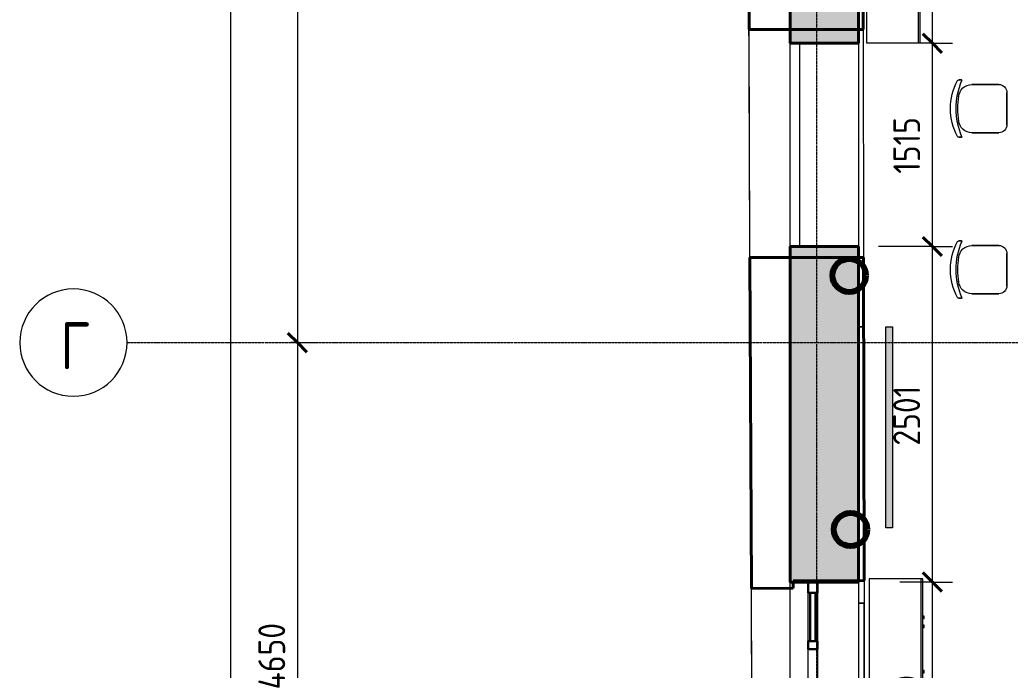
# Model space of a CAD drawing. Header units: millimetres. Extents: x -11886 to 68941, y -8130 to 45506.
# Drawn here: x -11886 to -4499, y 10815 to 15663 of the extents above; entities that cross this region are included whole.
import ezdxf

# ---------------------------------------------------------------- set-up
doc = ezdxf.new("R2010")
doc.units = ezdxf.units.MM
doc.linetypes.add('ADSK_Линия сетки', pattern=[25, 20, -2.5, 0, -2.5])
for name, color, linetype, lineweight in [('Витраж', 7, 'Continuous', 18), ('Оси', 7, 'Continuous', 9), ('Панели витража', 7, 'Continuous', 18), ('Перекрытие', 7, 'Continuous', 18), ('Размеры', 7, 'Continuous', 9), ('Размеры-100', 7, 'Continuous', 9), ('Стены', 7, 'Continuous', 18), ('Стены наружные', 7, 'Continuous', 18), ('стояки', 7, 'Continuous', 9)]:
    doc.layers.add(name, color=color, linetype=linetype, lineweight=lineweight)
for name, color, linetype, lineweight, true_color in [('планы со стояками отопление_dwg', 7, 'Continuous', 9, 0x767676), ('Стены разрез', 7, 'Continuous', 40, 0xbb5389), ('ТХ', 5, 'Continuous', 9, 0x0000ff), ('ТХ 1 этаж_dwg', 7, 'Continuous', 9, 0x767676)]:
    doc.layers.add(name, color=color, linetype=linetype, lineweight=lineweight, true_color=true_color)
doc.styles.add('GOST Common', font='GOST_Common.ttf', dxfattribs={"width": 0.9, "height": 350})
doc.styles.add('GOST Common_1', font='GOST_Common.ttf', dxfattribs={"width": 0.9, "height": 200})
doc.dimstyles.new('ADSK_Основной_2_мм_Округление_до_1_мм', dxfattribs={"dimscale": 304.8, "dimtxt": 201.142999, "dimasz": 0.463911, "dimexe": 0.492126, "dimexo": 0.492126, "dimgap": 0.098425, "dimtad": 1, "dimdec": 0, "dimdsep": 46, "dimtxsty": 'GOST Common_1', "dimblk1": 'OBLIQUE', "dimblk2": 'OBLIQUE', "dimsah": 1, "dimcen": 0.09, "dimdle": 0.492126, "dimazin": 2, "dimtfac": 1, "dimtdec": 4, "dimtix": 1, "dimtmove": 0, "dimatfit": 3, "dimfxl": 1, "dimtvp": 1, "dimtolj": 1, "dimtzin": 0, "dimlwd": 20, "dimlwe": 20, "dimarcsym": 2})

# ---------------------------------------------------------------- blocks, each defined once
blk = doc.blocks.new('Существующие стены 1 эт - Существующие стены 1 эт-653793-01 План 1-го этажа кладочный')
at = {"layer": 'Стены', "color": 243, "true_color": 0xbb5389}
for p, q in [((-6415.7, 8287.6), (-6451.6, 16714.6)), ((-6439.6, 13891.3), (-6446.8, 15591.3)), ((-6141, 15591.3), (-6446.8, 15591.3)), ((-5594.2, 15591.3), (-5631, 15591.3)), ((-5594.2, 15591.3), (-5591.8, 13891.3)), ((-6439.6, 13891.3), (-6141, 13891.3)), ((-5631, 13891.3), (-5591.8, 13891.3)), ((-5631, 13374.6), (-5591.1, 13374.6)), ((-5591.1, 13374.6), (-5631, 13374.6)), ((-5589.1, 11975.7), (-5591.1, 13374.6)), ((-5591.1, 13374.6), (-5589.1, 11975.7)), ((-5589.1, 11975.7), (-5631, 11975.6)), ((-5631, 11975.6), (-5589.1, 11975.7)), ((-6118.3, 11471.9), (-6118.2, 11426.2)), ((-5588.4, 11482.6), (-5631, 11482.5)), ((-5588.4, 11482.6), (-5585.8, 9652.7)), ((-6118.2, 11426.2), (-6429.1, 11424.9)), ((-6421.8, 9720.5), (-6429.1, 11424.9)), ((-5631, 11315.6), (-5588.2, 11315.6)), ((-5588.2, 11315.6), (-5631, 11315.6)), ((-5586, 9834.1), (-5588.2, 11315.6)), ((-5588.2, 11315.6), (-5586, 9834.1))]:
    blk.add_line(p, q, dxfattribs=at)
at = {"layer": 'Стены разрез'}
for p, q in [((-5597.7, 18014.6), (-5594.2, 15591.3)), ((-6451.6, 16714.6), (-6446.8, 15591.3)), ((-6446.8, 15591.3), (-5594.2, 15591.3)), ((-6429.1, 11424.9), (-6439.6, 13891.3)), ((-6439.6, 13891.3), (-5591.8, 13891.3)), ((-5588.4, 11482.6), (-5591.8, 13891.3)), ((-5978.3, 11482), (-6118.3, 11481.8)), ((-6118.2, 11426.2), (-6118.3, 11481.8)), ((-5588.4, 11482.6), (-5978.3, 11482)), ((-6429.1, 11424.9), (-6118.2, 11426.2))]:
    blk.add_line(p, q, dxfattribs=at)
blk = doc.blocks.new('Прямоугольный импост - 70х20_60мм-1225026-01 План 1-го этажа кладочный')
at = {"layer": 'Витраж', "lineweight": 30}
for p, q in [((-80, 35), (0, 35)), ((-80, -35), (-80, 35)), ((0, 35), (0, -35)), ((0, -35), (-80, -35))]:
    blk.add_line(p, q, dxfattribs=at)
blk = doc.blocks.new('Системная панель - _AR_Стекло_40мм_привязка по центру-1239009-01 План 1-го этажа кладочный')
at = {"layer": 'Панели витража', "lineweight": 30}
for p, q in [((180, 20), (-180, 20)), ((-180, 20), (-180, -20)), ((180, -20), (180, 20)), ((-180, -20), (180, -20))]:
    blk.add_line(p, q, dxfattribs=at)
blk = doc.blocks.new('Прямоугольный импост - 70х60мм-V16-01 План 1-го этажа кладочный')
at = {"layer": 'Витраж'}
for p, q in [((-6006, 11031.9), (-6006, 11391.9)), ((-5936, 11391.9), (-5936, 11031.9))]:
    blk.add_line(p, q, dxfattribs=at)
blk = doc.blocks.new('Прямоугольный импост - 70х60мм-V80-01 План 1-го этажа кладочный')
at = {"layer": 'Витраж', "lineweight": 30}
for p, q in [((-30, 35), (30, 35)), ((-30, -35), (-30, 35)), ((30, 35), (30, -35)), ((30, -35), (-30, -35))]:
    blk.add_line(p, q, dxfattribs=at)
blk = doc.blocks.new('Прямоугольный импост - 70х60мм-1242018-01 План 1-го этажа кладочный')
at = {"layer": 'Витраж'}
for p, q in [((-6006, 18513.9), (-6006, 19333.9)), ((-5936, 19333.9), (-5936, 18513.9))]:
    blk.add_line(p, q, dxfattribs=at)
blk = doc.blocks.new('планы со стояками отопление_dwg-1484427-01 План 1-го этажа кладочный')
at = {"layer": 'стояки', "color": 246, "lineweight": 80, "true_color": 0x7f001f}
for centre in [(166696.7, 169834.5), (166706.5, 167940.1)]:
    blk.add_circle(centre, 124.3, dxfattribs=at)
blk = doc.blocks.new('ТХ 1 этаж_dwg_A$C727b9d3d-2118369-01 План 1-го этажа кладочный')
at = {"layer": 'ТХ', "color": 253, "true_color": 0xa0a0a0}
blk.add_line((388, -1450), (388, 0), dxfattribs=at)
at = {"layer": 'ТХ', "color": 253, "true_color": 0xa0a0a0, "flags": 128}
for points in [[(0, -1450), (400, -1450), (400, 0), (0, 0)], [(400, -277.1), (400, -294.4), (410.2, -294.4), (410.2, -277.1)], [(400, -344.7), (400, -362.1), (410.2, -362.1), (410.2, -344.7)], [(400, -684.1), (400, -701.5), (410.2, -701.5), (410.2, -684.1)], [(400, -751.8), (400, -769.1), (410.2, -769.1), (410.2, -751.8)], [(400, -1081), (400, -1098.4), (410.2, -1098.4), (410.2, -1081)], [(400, -1148.7), (400, -1166), (410.2, -1166), (410.2, -1148.7)]]:
    blk.add_lwpolyline(points, close=True, dxfattribs=at)
blk = doc.blocks.new('ТХ 1 этаж_dwg_Стул ученич штабелир _5-7-2118377-01 План 1-го этажа кладочный')
at = {"layer": 'ТХ', "color": 253, "true_color": 0xa0a0a0, "flags": 128}
for points in [[(120.1, 0), (-120.1, 0)], [(-179.9, -260.3), (-179.9, -60)], [(180.1, -260.3), (180.1, -60)], [(-213.4, -337.3), (-213.4, -359)], [(213.6, -337.3), (213.6, -359)]]:
    blk.add_lwpolyline(points, close=True, dxfattribs=at)
at = {"layer": 'ТХ', "color": 253, "true_color": 0xa0a0a0}
for centre, radius, start, end in [((-119.9, -60), 60, 90, 180), ((-119.9, -60), 60, 90, 180), ((120.1, -60), 60, 360, 90), ((120.1, -60), 60, 360, 90), ((-79.9, -260.3), 100, 180, 264.25844), ((-79.9, -260.3), 100, 180, 264.25844), ((80.1, -260.3), 100, 275.74156, 0), ((80.1, -260.3), 100, 275.74156, 0), ((-210.4, -337.3), 3, 63.89783, 180), ((-210.4, -337.3), 3, 63.89783, 180), ((-203.4, -359), 10, 180, 238.06825), ((-203.4, -359), 10, 180, 238.06825), ((0.1, 142.3), 520.8, 246.31951, 293.68049), ((0.1, 142.3), 520.8, 246.31951, 293.68049), ((0.1, 9), 430.5, 240.99166, 299.00834), ((0.1, 9), 430.5, 240.99166, 299.00834), ((0.1, 435.5), 800.4, 263.24698, 276.75302), ((0.1, 435.5), 800.4, 263.24698, 276.75302), ((203.6, -359), 10, 301.93175, 0), ((203.6, -359), 10, 301.93175, 0), ((210.6, -337.3), 3, 0, 116.10217), ((210.6, -337.3), 3, 0, 116.10217)]:
    blk.add_arc(centre, radius, start, end, dxfattribs=at)
blk = doc.blocks.new('ТХ 1 этаж_dwg_Покрытие грифельное-2118381-01 План 1-го этажа кладочный')
at = {"layer": 'ТХ', "true_color": 0xa0a0a0}
blk.add_hatch(color=253, dxfattribs=at).paths.add_polyline_path([(129768.1, 879.8), (128268.1, 879.8), (128268.1, 829.8), (129768.1, 829.8)])
at = {"layer": 'ТХ', "color": 253, "true_color": 0xa0a0a0, "flags": 128}
blk.add_lwpolyline([(129768.1, 879.8), (129768.1, 829.8), (128268.1, 829.8), (128268.1, 879.8)], close=True, dxfattribs=at)
blk = doc.blocks.new('ТХ 1 этаж_dwg-2084881-01 План 1-го этажа кладочный')
for p in [(112430.4, -53930.8), (112451.3, -59377.2)]:
    blk.add_blockref('ТХ 1 этаж_dwg_A$C727b9d3d-2118369-01 План 1-го этажа кладочный', p)
at = {"extrusion": (0, 0, -1), "zscale": -1, "rotation": 90.00000000000001}
for p in [(-113477.7, -55871.6), (-113477.7, -57071.6)]:
    blk.add_blockref('ТХ 1 этаж_dwg_Стул ученич штабелир _5-7-2118377-01 План 1-го этажа кладочный', p, dxfattribs=at)
at = {"rotation": 270}
blk.add_blockref('ТХ 1 этаж_dwg_Покрытие грифельное-2118381-01 План 1-го этажа кладочный', (111745.5, 70770.2), dxfattribs=at)
blk = doc.blocks.new('Ось сетки - Круг_Ø8 мм-6577-01 План 1-го этажа кладочный')
at = {"layer": 'Оси', "lineweight": 20}
for start, end in [(360, 180), (180, 360)]:
    blk.add_arc((0, 0), 4, start, end, dxfattribs=at)
blk = doc.blocks.new('DIMBLOCK29-01 План 1-го этажа кладочный')
at = {"layer": 'Размеры-100', "lineweight": 40, "transparency": 16777216}
for p, q in [((-9815.2, 20556.8), (-9885.9, 20627.5)), ((-9815.2, 20556.8), (-9744.5, 20486.1)), ((-9815.2, 13256.8), (-9885.9, 13327.5)), ((-9815.2, 13256.8), (-9744.5, 13186.1))]:
    blk.add_line(p, q, dxfattribs=at)
at = {"layer": 'Размеры-100', "lineweight": 20, "transparency": 16777216}
for p, q in [((-9815.2, 20556.8), (-9865.2, 20556.8)), ((-9815.2, 20556.8), (-9815.2, 13256.8)), ((-9815.2, 20556.8), (-9665.2, 20556.8)), ((-9815.2, 13256.8), (-9865.2, 13256.8)), ((-9815.2, 13256.8), (-9665.2, 13256.8))]:
    blk.add_line(p, q, dxfattribs=at)
at = {"layer": 'Размеры-100', "color": 0, "lineweight": 20, "transparency": 16777216, "insert": (-10106.6, 16654.5), "char_height": 200, "width": 605.475, "attachment_point": 1, "rotation": 90, "line_spacing_factor": 1.022761, "style": 'GOST Common_1'}
blk.add_mtext('7300', dxfattribs=at)
blk = doc.blocks.new('_Oblique')
at = {"color": 0, "linetype": 'ByBlock', "lineweight": -2}
blk.add_line((-0.5, -0.5), (0.5, 0.5), dxfattribs=at)
blk = doc.blocks.new('DIMBLOCK30-01 План 1-го этажа кладочный')
at = {"layer": 'Размеры-100', "lineweight": 40, "transparency": 16777216}
for p, q in [((-9815.2, 13256.8), (-9885.9, 13327.5)), ((-9815.2, 13256.8), (-9744.5, 13186.1)), ((-9815.2, 8606.8), (-9885.9, 8677.5)), ((-9815.2, 8606.8), (-9744.5, 8536.1))]:
    blk.add_line(p, q, dxfattribs=at)
at = {"layer": 'Размеры-100', "lineweight": 20, "transparency": 16777216}
for p, q in [((-9815.2, 13256.8), (-9865.2, 13256.8)), ((-9815.2, 13256.8), (-9815.2, 8606.8)), ((-9815.2, 13256.8), (-9665.2, 13256.8)), ((-9815.2, 8606.8), (-9865.2, 8606.8)), ((-9815.2, 8606.8), (-9665.2, 8606.8))]:
    blk.add_line(p, q, dxfattribs=at)
at = {"layer": 'Размеры-100', "color": 0, "lineweight": 20, "transparency": 16777216, "insert": (-10106.6, 10671), "char_height": 200, "width": 625.93, "attachment_point": 1, "rotation": 90, "line_spacing_factor": 1.022761, "style": 'GOST Common_1'}
blk.add_mtext('4650', dxfattribs=at)
blk = doc.blocks.new('DIMBLOCK34-01 План 1-го этажа кладочный')
at = {"layer": 'Размеры-100', "lineweight": 20, "transparency": 16777216}
for p, q in [((-10315.2, 43506.8), (-10315.2, -1993.2)), ((-10315.2, 43356.8), (-10365.2, 43356.8)), ((-10315.2, 43356.8), (-10165.2, 43356.8)), ((-10315.2, -1843.2), (-10365.2, -1843.2)), ((-10315.2, -1843.2), (-10165.2, -1843.2))]:
    blk.add_line(p, q, dxfattribs=at)
at = {"layer": 'Размеры-100', "lineweight": 40, "transparency": 16777216}
for p, q in [((-10315.2, 43356.8), (-10385.9, 43427.5)), ((-10315.2, 43356.8), (-10244.5, 43286.1)), ((-10315.2, -1843.2), (-10385.9, -1772.5)), ((-10315.2, -1843.2), (-10244.5, -1913.9))]:
    blk.add_line(p, q, dxfattribs=at)
at = {"layer": 'Размеры-100', "color": 0, "lineweight": 20, "transparency": 16777216, "insert": (-10606.6, 20432.9), "char_height": 200, "width": 777.298, "attachment_point": 1, "rotation": 90, "line_spacing_factor": 1.022761, "style": 'GOST Common_1'}
blk.add_mtext('45200', dxfattribs=at)
blk = doc.blocks.new('DIMBLOCK70-01 План 1-го этажа кладочный')
at = {"layer": 'Размеры-100', "lineweight": 40, "transparency": 16777216}
for p, q in [((-5079, 11471.9), (-5149.7, 11542.6)), ((-5079, 11471.9), (-5008.3, 11401.2)), ((-5079, 9651.9), (-5149.7, 9722.6)), ((-5079, 9651.9), (-5008.3, 9581.2))]:
    blk.add_line(p, q, dxfattribs=at)
at = {"layer": 'Размеры-100', "lineweight": 20, "transparency": 16777216}
for p, q in [((-5079, 11471.9), (-5321, 11471.9)), ((-5079, 9651.9), (-5079, 11471.9)), ((-5079, 11471.9), (-4929, 11471.9)), ((-5079, 9651.9), (-5321, 9651.9)), ((-5079, 9651.9), (-4929, 9651.9))]:
    blk.add_line(p, q, dxfattribs=at)
at = {"layer": 'Размеры-100', "color": 0, "lineweight": 20, "transparency": 16777216, "insert": (-5370.4, 10328.4), "char_height": 200, "width": 560.473, "attachment_point": 1, "rotation": 90, "line_spacing_factor": 1.022761, "style": 'GOST Common_1'}
blk.add_mtext('1820', dxfattribs=at)
blk = doc.blocks.new('DIMBLOCK71-01 План 1-го этажа кладочный')
at = {"layer": 'Размеры-100', "lineweight": 40, "transparency": 16777216}
for p, q in [((-5079, 13973.3), (-5149.7, 14044)), ((-5079, 13973.3), (-5008.3, 13902.6)), ((-5079, 11471.9), (-5149.7, 11542.6)), ((-5079, 11471.9), (-5008.3, 11401.2))]:
    blk.add_line(p, q, dxfattribs=at)
at = {"layer": 'Размеры-100', "lineweight": 20, "transparency": 16777216}
for p, q in [((-5079, 13973.3), (-5481, 13973.3)), ((-5079, 11471.9), (-5079, 13973.3)), ((-5079, 13973.3), (-4929, 13973.3)), ((-5079, 11471.9), (-5321, 11471.9)), ((-5079, 11471.9), (-4929, 11471.9))]:
    blk.add_line(p, q, dxfattribs=at)
at = {"layer": 'Размеры-100', "color": 0, "lineweight": 20, "transparency": 16777216, "insert": (-5370.4, 12489.1), "char_height": 200, "width": 560.473, "attachment_point": 1, "rotation": 90, "line_spacing_factor": 1.022761, "style": 'GOST Common_1'}
blk.add_mtext('2501', dxfattribs=at)
blk = doc.blocks.new('DIMBLOCK72-01 План 1-го этажа кладочный')
at = {"layer": 'Размеры-100', "lineweight": 40, "transparency": 16777216}
for p, q in [((-5079, 15488.3), (-5149.7, 15559)), ((-5079, 15488.3), (-5008.3, 15417.6)), ((-5079, 13973.3), (-5149.7, 14044)), ((-5079, 13973.3), (-5008.3, 13902.6))]:
    blk.add_line(p, q, dxfattribs=at)
at = {"layer": 'Размеры-100', "lineweight": 20, "transparency": 16777216}
for p, q in [((-5079, 15488.3), (-5481, 15488.3)), ((-5079, 13973.3), (-5079, 15488.3)), ((-5079, 15488.3), (-4929, 15488.3)), ((-5079, 13973.3), (-5481, 13973.3)), ((-5079, 13973.3), (-4929, 13973.3))]:
    blk.add_line(p, q, dxfattribs=at)
at = {"layer": 'Размеры-100', "color": 0, "lineweight": 20, "transparency": 16777216, "insert": (-5370.4, 14516), "char_height": 200, "width": 515.472, "attachment_point": 1, "rotation": 90, "line_spacing_factor": 1.022761, "style": 'GOST Common_1'}
blk.add_mtext('1515', dxfattribs=at)
blk = doc.blocks.new('DIMBLOCK73-01 План 1-го этажа кладочный')
at = {"layer": 'Размеры-100', "lineweight": 40, "transparency": 16777216}
for p, q in [((-5079, 18013.9), (-5149.7, 18084.6)), ((-5079, 18013.9), (-5008.3, 17943.2)), ((-5079, 15488.3), (-5149.7, 15559)), ((-5079, 15488.3), (-5008.3, 15417.6))]:
    blk.add_line(p, q, dxfattribs=at)
at = {"layer": 'Размеры-100', "lineweight": 20, "transparency": 16777216}
for p, q in [((-5079, 18013.9), (-5321, 18013.9)), ((-5079, 15488.3), (-5079, 18013.9)), ((-5079, 18013.9), (-4929, 18013.9)), ((-5079, 15488.3), (-5481, 15488.3)), ((-5079, 15488.3), (-4929, 15488.3))]:
    blk.add_line(p, q, dxfattribs=at)
at = {"layer": 'Размеры-100', "color": 0, "lineweight": 20, "transparency": 16777216, "insert": (-5370.4, 16498.8), "char_height": 200, "width": 605.475, "attachment_point": 1, "rotation": 90, "line_spacing_factor": 1.022761, "style": 'GOST Common_1'}
blk.add_mtext('2526', dxfattribs=at)

msp = doc.modelspace()

# ---------------------------------------------------------------- hatches: boundary and pattern name
at = {"layer": 'Стены наружные', "true_color": 0xc0c0c0}
h = msp.add_hatch(color=9, dxfattribs=at)
h.paths.add_polyline_path([(-5784.9, 9039.3), (-5631, 9039.3), (-5631, 9651.9), (-6141, 9651.9), (-6141, 9039.3), (-5801.7, 9039.3)])
h.paths.add_polyline_path([(-5788.4, 11471.9), (-5631, 11471.9), (-5631, 13973.3), (-6141, 13973.3), (-6141, 11471.9), (-5801.7, 11471.9)])
h.paths.add_polyline_path([(-5794.1, 15488.3), (-5631, 15488.3), (-5631, 18013.9), (-6141, 18013.9), (-6141, 15488.3), (-5801.7, 15488.3)])
h.paths.add_polyline_path([(-5971.8, 19833.9), (-5631, 19833.9), (-5631, 20921), (-6141, 20921), (-6141, 19833.9), (-6101.2, 19833.9)])

# ---------------------------------------------------------------- linework, layer by layer
at = {"layer": 'Оси', "linetype": 'ADSK_Линия сетки'}
for p, q in [((-5940.1, -7330.4), (-5940.1, 44421.9)), ((-11086.2, 13256.8), (57141.7, 13256.8))]:
    msp.add_line(p, q, dxfattribs=at)
at = {"layer": 'Перекрытие', "color": 7, "true_color": 0xffffff}
msp.add_line((-6071, 15488.3), (-6071, 13973.3), dxfattribs=at)
at = {"layer": 'Стены наружные', "lineweight": 40}
for p, q in [((-6141, 18013.9), (-6141, 15488.3)), ((-5631, 15488.3), (-5631, 18013.9)), ((-6141, 15488.3), (-5631, 15488.3)), ((-6141, 13973.3), (-6141, 11471.9)), ((-5631, 13973.3), (-6141, 13973.3)), ((-5631, 11471.9), (-5631, 13973.3)), ((-6141, 11471.9), (-5631, 11471.9))]:
    msp.add_line(p, q, dxfattribs=at)
at = {"layer": 'Стены наружные'}
for p, q in [((-6141, 13973.3), (-6141, 15488.3)), ((-5631, 15488.3), (-5631, 13973.3)), ((-6141, 9651.9), (-6141, 11471.9)), ((-5631, 11471.9), (-5631, 9652.6))]:
    msp.add_line(p, q, dxfattribs=at)

# ---------------------------------------------------------------- block references
at = {"layer": 'Витраж', "extrusion": (0, 0, -1), "rotation": 90.00000000000007}
for name, p in [('Прямоугольный импост - 70х20_60мм-1225026-01 План 1-го этажа кладочный', (5971, 11471.9)), ('Прямоугольный импост - 70х60мм-V80-01 План 1-го этажа кладочный', (5971, 11001.9))]:
    msp.add_blockref(name, p, dxfattribs=at)
at = {"layer": 'Витраж'}
for name, p in [('Прямоугольный импост - 70х60мм-V16-01 План 1-го этажа кладочный', (0, 0)), ('Прямоугольный импост - 70х60мм-1242018-01 План 1-го этажа кладочный', (0, -8361.9))]:
    msp.add_blockref(name, p, dxfattribs=at)
at = {"layer": 'Оси', "lineweight": 20, "xscale": 99.99999999999993, "yscale": 99.99999999999993, "zscale": 99.99999999999993, "rotation": 269.9999999999994}
msp.add_blockref('Ось сетки - Круг_Ø8 мм-6577-01 План 1-го этажа кладочный', (-11486.2, 13256.8), dxfattribs=at)
at = {"layer": 'Панели витража', "rotation": 89.99999999999993}
msp.add_blockref('Системная панель - _AR_Стекло_40мм_привязка по центру-1239009-01 План 1-го этажа кладочный', (-5971, 11211.9), dxfattribs=at)
at = {"layer": 'планы со стояками отопление_dwg', "color": 6, "true_color": 0xff00ff}
msp.add_blockref('планы со стояками отопление_dwg-1484427-01 План 1-го этажа кладочный', (-172395.5, -156077), dxfattribs=at)
at = {"layer": 'Стены разрез'}
msp.add_blockref('Существующие стены 1 эт - Существующие стены 1 эт-653793-01 План 1-го этажа кладочный', (0, 0), dxfattribs=at)
at = {"layer": 'ТХ 1 этаж_dwg', "color": 253, "true_color": 0xa0a0a0}
msp.add_blockref('ТХ 1 этаж_dwg-2084881-01 План 1-го этажа кладочный', (-118001.2, 70872.8), dxfattribs=at)

# ---------------------------------------------------------------- texts
at = {"layer": 'Оси', "insert": (-11584.7, 13409.4), "char_height": 350, "width": 274.177, "attachment_point": 1, "style": 'GOST Common'}
msp.add_mtext('\\fGOST Common|b0|i0|c204|p34|;\\W.9;Г', dxfattribs=at)

# ---------------------------------------------------------------- dimensions: what is measured, and where the dimension line sits
at = {"layer": 'Размеры', "lineweight": 20}
for base, p1, p2, override, picture, middle in [((-10315.2, -1843.2), (-10215.2, 43356.8), (-10215.2, -1843.2), {"dimpost": '<>', "dimfxl": 45200}, 'DIMBLOCK34-01 План 1-го этажа кладочный', (-10445.2, 20756.8)), ((-9815.2, 13256.8), (-9715.2, 20556.8), (-9715.2, 13256.8), {"dimpost": '<>', "dimfxl": 7300}, 'DIMBLOCK29-01 План 1-го этажа кладочный', (-9945.2, 16906.8)), ((-5079, 18013.9), (-5631, 15488.3), (-5471, 18013.9), {"dimpost": '<>', "dimfxl": 2530.632372}, 'DIMBLOCK73-01 План 1-го этажа кладочный', (-5209, 16751.1)), ((-5079, 15488.3), (-5631, 13973.3), (-5631, 15488.3), {"dimpost": '<>', "dimfxl": 1515}, 'DIMBLOCK72-01 План 1-го этажа кладочный', (-5209, 14730.8)), ((-5079, 13973.3), (-5471, 11471.9), (-5631, 13973.3), {"dimpost": '<>', "dimfxl": 2506.489474}, 'DIMBLOCK71-01 План 1-го этажа кладочный', (-5209, 12722.6)), ((-9815.2, 8606.8), (-9715.2, 13256.8), (-9715.2, 8606.8), {"dimpost": '<>', "dimfxl": 4650}, 'DIMBLOCK30-01 План 1-го этажа кладочный', (-9945.2, 10931.8)), ((-5079, 11471.9), (-5471, 9651.9), (-5471, 11471.9), {"dimpost": '<>', "dimfxl": 1820}, 'DIMBLOCK70-01 План 1-го этажа кладочный', (-5209, 10561.9))]:
    dim = msp.add_linear_dim(base=base, p1=p1, p2=p2, angle=90, dimstyle='ADSK_Основной_2_мм_Округление_до_1_мм', override=override, dxfattribs=at)
    dim.commit()
    dim.dimension.update_dxf_attribs({"geometry": picture, "text_midpoint": middle})

doc.saveas('drawing.dxf')
